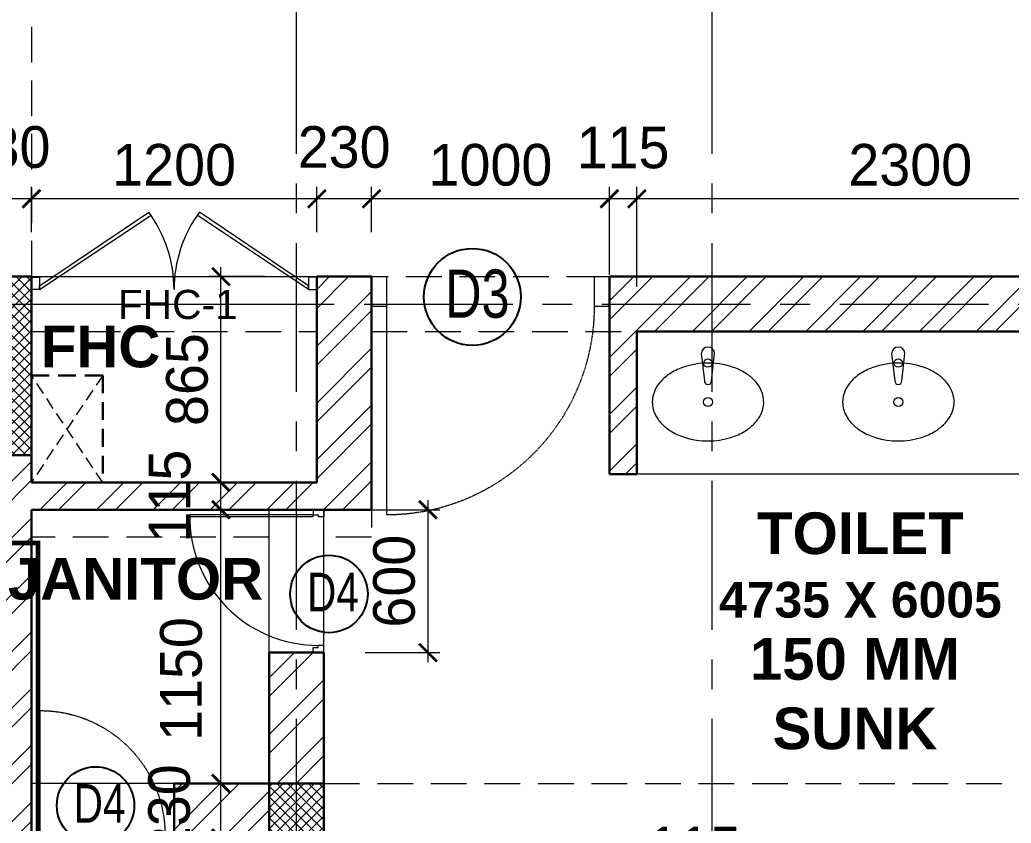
# Model space of a CAD drawing. Header units: millimetres. Extents: x -286480 to 108094, y -227925 to 10018.
# Drawn here: x -12842 to -8674, y -134381 to -131005 of the extents above; entities that cross this region are included whole.
import ezdxf

# ---------------------------------------------------------------- set-up
doc = ezdxf.new("R2010")
doc.units = ezdxf.units.MM
doc.header["$LTSCALE"] = 100
doc.header["$MEASUREMENT"] = 0
doc.header["$PDMODE"] = 67
for name, pattern in [('CENTER', [2, 1.25, -0.25, 0.25, -0.25]), ('DASHED2', [0.375, 0.25, -0.125]), ('HIDDEN', [0.375, 0.25, -0.125])]:
    doc.linetypes.add(name, pattern=pattern)
doc.layers.get('0').update_dxf_attribs({"lineweight": 25})
for name, color, linetype, lineweight in [('A-ANNO-COLUMN-HATCH', 253, 'Continuous', 9), ('A-ANNO-DOOR', 40, 'Continuous', 18), ('A-ANNO-FIXTURE', 31, 'Continuous', 15), ('A-ANNO-GRID', 251, 'CENTER', 9), ('A-ANNO-TEXT', 7, 'Continuous', 25), ('A-ANNO-WALL', 1, 'Continuous', 30), ('A-DOOR', 4, 'Continuous', 9), ('beam', 3, 'Continuous', 20), ('dim', 7, 'Continuous', 13), ('DW-NO', 7, 'Continuous', 25), ('S-COL', 4, 'Continuous', 30), ('TEXT-MISC', 7, 'Continuous', 20), ('WALL HATCH', 24, 'Continuous', 9)]:
    doc.layers.add(name, color=color, linetype=linetype, lineweight=lineweight)
doc.layers.add('cutout', color=7, linetype='HIDDEN', lineweight=20, true_color=0x0544ff)
doc.styles.add('CENTURY-GOTHIC', font='GOTHIC.TTF', dxfattribs={"height": 175})
doc.styles.add('SIZE', font='arial.ttf', dxfattribs={"width": 0.75, "height": 200})
doc.styles.get("Standard").update_dxf_attribs({"font": 'sanss___.ttf'})
doc.styles.add('Tower', font='arial.ttf', dxfattribs={"height": 250})
doc.dimstyles.new('1.125', dxfattribs={"dimtxt": 175, "dimasz": 75, "dimexe": 50, "dimexo": 50, "dimgap": 50, "dimtad": 1, "dimdec": 0, "dimrnd": 5, "dimzin": 0, "dimdsep": 46, "dimtxsty": 'CENTURY-GOTHIC', "dimblk": 'ARCHTICK', "dimcen": 5, "dimdle": 40, "dimclrd": 256, "dimclre": 8, "dimclrt": 213, "dimadec": 0, "dimazin": 0, "dimtfac": 1, "dimtdec": 0, "dimtofl": 0, "dimtmove": 2, "dimatfit": 2, "dimldrblk": 'OPEN30', "dimfxl": 80, "dimtolj": 1, "dimtzin": 0, "dimlwd": 15, "dimlwe": 9, "dimarcsym": 1})
pattern_1 = [(45, (265.31, -0.74), (-119.32427, 119.32427), []), (45, (344.86, -0.74), (-119.32427, 119.32427), [])]

# ---------------------------------------------------------------- blocks, each defined once
blk = doc.blocks.new('ABL_Door_S - 1000 x 2100-11-3 Second Floor Lvl')
for p, q in [((-500, 37.5), (-450, 37.5)), ((-500, -37.5), (-500, 37.5)), ((-450, 37.5), (-450, -2.5)), ((450, 37.5), (450, -2.5)), ((500, 37.5), (450, 37.5)), ((500, -37.5), (500, 37.5)), ((-500, -37.5), (-465, -37.5)), ((-465, -2.5), (-450, -2.5)), ((-465, -37.5), (-465, -2.5)), ((-450, -37.5), (-465, -37.5)), ((465, -2.5), (450, -2.5)), ((465, -37.5), (465, -2.5)), ((500, -37.5), (465, -37.5))]:
    blk.add_line(p, q)
at = {"lineweight": 18}
for p, q in [((-465, -37.5), (-465, -902.4)), ((-450, -37.5), (-450, -902.5))]:
    blk.add_line(p, q, dxfattribs=at)
blk.add_arc((-450, -2.5), 900, 269.04503, 0)
blk = doc.blocks.new('door-700')
at = {"linetype": 'Continuous'}
for p, q in [((-50, 100), (-50, 800)), ((-800, 100), (-800, 0)), ((0, 100), (0, 0))]:
    blk.add_line(p, q, dxfattribs=at)
at = {"linetype": 'DASHED2', "ltscale": 0.1}
blk.add_arc((-50, 100), 700, 90, 180, dxfattribs=at)
at = {"linetype": 'Continuous'}
for points in [[(-750, 0), (-800, 0), (-800, 100), (-750, 100)], [(0, 0), (-50, 0), (-50, 100), (0, 100)]]:
    blk.add_3dface(points, dxfattribs=at)
blk = doc.blocks.new('ERE')
at = {"linetype": 'Continuous'}
for p, q in [((130107.8, -25007.6, 6.1), (130121.2, -25007.6, 6.1)), ((130107.8, -25054.5, 6.1), (129451.5, -25054.5, 6.1)), ((130107.8, -25757.6, 6.1), (130121.2, -25757.6, 6.1))]:
    blk.add_line(p, q, dxfattribs=at)
at = {"linetype": 'DASHED2', "ltscale": 0.1}
blk.add_arc((130107.8, -25054.5, 6.1), 656.3, 180, 270, dxfattribs=at)
at = {"linetype": 'Continuous'}
for points in [[(130121.2, -25007.6, 6.1), (130121.2, -25054.5, 6.1), (130107.8, -25054.5, 6.1), (130107.8, -25007.6, 6.1)], [(130121.2, -25710.7, 6.1), (130121.2, -25757.6, 6.1), (130107.8, -25757.6, 6.1), (130107.8, -25710.7, 6.1)]]:
    blk.add_3dface(points, dxfattribs=at)
blk = doc.blocks.new('A$C618E22CC-flat-4')
at = {"ltscale": 0.005}
for p, q in [((229.2, -124.8), (122.1, -168.1)), ((149.2, -217.7), (243.5, -151.1))]:
    blk.add_line(p, q, dxfattribs=at)
at = {"ltscale": 0.005, "elevation": 0}
blk.add_lwpolyline([(426.4, -301.1, 0.121913), (468.7, -261.9, 0.073987), (487.8, -221.3, 0.061779), (496.1, -172.9, 0.061635), (491.2, -108.7, 0.150175), (399.1, 60.4, 0.061576), (347.8, 99.3, 0.060614), (302.5, 118.5, 0.07262), (258, 124.6, 0.233645), (164.7, 78.2, 0.076611), (143.6, 39.5, 0.064134), (133, -7.5, 0.05407), (133.6, -60, 0.177775), (237.1, -258.6, 0.063284), (289.1, -294.9, 0.062742), (334.4, -311.7, 0.075083), (378.5, -315.1, 0.10593)], format="xyb", close=True, dxfattribs=at)
at = {"ltscale": 0.005}
for centre, major_axis in [((314.1, -95.5), (8.7, -16.5)), ((170.5, -173.8), (8.3, -15.7))]:
    blk.add_ellipse(centre, major_axis=major_axis, ratio=0.999906, dxfattribs=at)
for centre, major_axis, start_param, end_param in [((236.3, -137.9), (7, -13.3), 0.014498, 3.156088), ((136.3, -192.5), (-13.2, 25), 0.038667, 3.131918)]:
    blk.add_ellipse(centre, major_axis=major_axis, ratio=0.999906, start_param=start_param, end_param=end_param, dxfattribs=at)
blk = doc.blocks.new('_ArchTick')
at = {"const_width": 0.15}
blk.add_lwpolyline([(-0.5, -0.5), (0.5, 0.5)], dxfattribs=at)
blk = doc.blocks.new('*D286')
at = {"layer": 'Defpoints', "color": 0, "ltscale": 0.1, "transparency": 16777216}
for p in [(-9948.2, -134700), (-10063.2, -134978.8), (-9948.2, -134978.8)]:
    blk.add_point(p, dxfattribs=at)
at = {"layer": 'dim', "color": 8, "lineweight": 9, "ltscale": 0.1, "transparency": 16777216}
for p, q in [((-10063.2, -134928.8), (-10063.2, -134650)), ((-9948.2, -134928.8), (-9948.2, -134650))]:
    blk.add_line(p, q, dxfattribs=at)
at = {"layer": 'dim', "lineweight": 15, "ltscale": 0.1, "transparency": 16777216}
blk.add_line((-10103.2, -134700), (-9908.2, -134700), dxfattribs=at)
at = {"layer": 'dim', "lineweight": 15, "ltscale": 0.1, "transparency": 16777216, "xscale": 75, "yscale": 75, "zscale": 75, "rotation": 180}
blk.add_blockref('_ArchTick', (-10063.2, -134700), dxfattribs=at)
at = {"layer": 'dim', "lineweight": 15, "ltscale": 0.1, "transparency": 16777216, "xscale": 75, "yscale": 75, "zscale": 75}
blk.add_blockref('_ArchTick', (-9948.2, -134700), dxfattribs=at)
at = {"layer": 'dim', "color": 213, "ltscale": 0.1, "transparency": 16777216, "insert": (-10005.7, -134485.3), "char_height": 175, "attachment_point": 5, "style": 'CENTURY-GOTHIC'}
blk.add_mtext('\\A1;115', dxfattribs=at)
blk = doc.blocks.new('_Open30')
at = {"color": 0, "linetype": 'ByBlock', "lineweight": -2}
for p, q in [((-1, 0.268), (0, 0)), ((0, 0), (-1, -0.268)), ((0, 0), (-1, 0))]:
    blk.add_line(p, q, dxfattribs=at)
blk = doc.blocks.new('*D250')
at = {"layer": 'Defpoints', "color": 0, "ltscale": 0.1, "transparency": 16777216}
for p in [(-10248.2, -131757.3), (-10248.2, -132177.1), (-7948.2, -132177.1)]:
    blk.add_point(p, dxfattribs=at)
at = {"layer": 'dim', "color": 8, "lineweight": 9, "ltscale": 0.1, "transparency": 16777216}
for p, q in [((-10248.2, -132127.1), (-10248.2, -131707.3)), ((-7948.2, -132127.1), (-7948.2, -131707.3))]:
    blk.add_line(p, q, dxfattribs=at)
at = {"layer": 'dim', "lineweight": 15, "ltscale": 0.1, "transparency": 16777216}
blk.add_line((-7908.2, -131757.3), (-10288.2, -131757.3), dxfattribs=at)
at = {"layer": 'dim', "lineweight": 15, "ltscale": 0.1, "transparency": 16777216, "xscale": 75, "yscale": 75, "zscale": 75, "rotation": 180}
blk.add_blockref('_ArchTick', (-10248.2, -131757.3), dxfattribs=at)
at = {"layer": 'dim', "lineweight": 15, "ltscale": 0.1, "transparency": 16777216, "xscale": 75, "yscale": 75, "zscale": 75}
blk.add_blockref('_ArchTick', (-7948.2, -131757.3), dxfattribs=at)
at = {"layer": 'dim', "color": 213, "ltscale": 0.1, "transparency": 16777216, "insert": (-9098.2, -131615.4), "char_height": 175, "attachment_point": 5, "style": 'CENTURY-GOTHIC'}
blk.add_mtext('\\A1;2300', dxfattribs=at)
blk = doc.blocks.new('*D251')
at = {"layer": 'Defpoints', "color": 0, "ltscale": 0.1, "transparency": 16777216}
for p in [(-10363.2, -131757.3), (-10363.2, -132125.8), (-10248.2, -132177.1)]:
    blk.add_point(p, dxfattribs=at)
at = {"layer": 'dim', "color": 8, "lineweight": 9, "ltscale": 0.1, "transparency": 16777216}
for p, q in [((-10363.2, -132075.8), (-10363.2, -131707.3)), ((-10248.2, -132127.1), (-10248.2, -131707.3))]:
    blk.add_line(p, q, dxfattribs=at)
at = {"layer": 'dim', "lineweight": 15, "ltscale": 0.1, "transparency": 16777216}
blk.add_line((-10208.2, -131757.3), (-10403.2, -131757.3), dxfattribs=at)
at = {"layer": 'dim', "lineweight": 15, "ltscale": 0.1, "transparency": 16777216, "xscale": 75, "yscale": 75, "zscale": 75, "rotation": 180}
blk.add_blockref('_ArchTick', (-10363.2, -131757.3), dxfattribs=at)
at = {"layer": 'dim', "lineweight": 15, "ltscale": 0.1, "transparency": 16777216, "xscale": 75, "yscale": 75, "zscale": 75}
blk.add_blockref('_ArchTick', (-10248.2, -131757.3), dxfattribs=at)
at = {"layer": 'dim', "color": 213, "ltscale": 0.1, "transparency": 16777216, "insert": (-10305.7, -131542.6), "char_height": 175, "attachment_point": 5, "style": 'CENTURY-GOTHIC'}
blk.add_mtext('\\A1;115', dxfattribs=at)
blk = doc.blocks.new('*D252')
at = {"layer": 'Defpoints', "color": 0, "ltscale": 0.1, "transparency": 16777216}
for p in [(-11363.2, -131757.3), (-11363.2, -131947.1, 11.6), (-10363.2, -132125.8)]:
    blk.add_point(p, dxfattribs=at)
at = {"layer": 'dim', "color": 8, "lineweight": 9, "ltscale": 0.1, "transparency": 16777216}
for p, q in [((-11363.2, -131897.1), (-11363.2, -131707.3)), ((-10363.2, -132075.8), (-10363.2, -131707.3))]:
    blk.add_line(p, q, dxfattribs=at)
at = {"layer": 'dim', "lineweight": 15, "ltscale": 0.1, "transparency": 16777216}
blk.add_line((-10323.2, -131757.3), (-11403.2, -131757.3), dxfattribs=at)
at = {"layer": 'dim', "lineweight": 15, "ltscale": 0.1, "transparency": 16777216, "xscale": 75, "yscale": 75, "zscale": 75, "rotation": 180}
blk.add_blockref('_ArchTick', (-11363.2, -131757.3), dxfattribs=at)
at = {"layer": 'dim', "lineweight": 15, "ltscale": 0.1, "transparency": 16777216, "xscale": 75, "yscale": 75, "zscale": 75}
blk.add_blockref('_ArchTick', (-10363.2, -131757.3), dxfattribs=at)
at = {"layer": 'dim', "color": 213, "ltscale": 0.1, "transparency": 16777216, "insert": (-10863.2, -131615.4), "char_height": 175, "attachment_point": 5, "style": 'CENTURY-GOTHIC'}
blk.add_mtext('\\A1;1000', dxfattribs=at)
blk = doc.blocks.new('*D253')
at = {"layer": 'Defpoints', "color": 0, "ltscale": 0.1, "transparency": 16777216}
for p in [(-11593.2, -131757.3), (-11593.2, -131947.1), (-11363.2, -131947.1, 11.6)]:
    blk.add_point(p, dxfattribs=at)
at = {"layer": 'dim', "color": 8, "lineweight": 9, "ltscale": 0.1, "transparency": 16777216}
for p, q in [((-11593.2, -131897.1), (-11593.2, -131707.3)), ((-11363.2, -131897.1), (-11363.2, -131707.3))]:
    blk.add_line(p, q, dxfattribs=at)
at = {"layer": 'dim', "lineweight": 15, "ltscale": 0.1, "transparency": 16777216}
blk.add_line((-11323.2, -131757.3), (-11633.2, -131757.3), dxfattribs=at)
at = {"layer": 'dim', "lineweight": 15, "ltscale": 0.1, "transparency": 16777216, "xscale": 75, "yscale": 75, "zscale": 75, "rotation": 180}
blk.add_blockref('_ArchTick', (-11593.2, -131757.3), dxfattribs=at)
at = {"layer": 'dim', "lineweight": 15, "ltscale": 0.1, "transparency": 16777216, "xscale": 75, "yscale": 75, "zscale": 75}
blk.add_blockref('_ArchTick', (-11363.2, -131757.3), dxfattribs=at)
at = {"layer": 'dim', "color": 213, "ltscale": 0.1, "transparency": 16777216, "insert": (-11478.2, -131540.4), "char_height": 175, "attachment_point": 5, "style": 'CENTURY-GOTHIC'}
blk.add_mtext('\\A1;230', dxfattribs=at)
blk = doc.blocks.new('*D254')
at = {"layer": 'Defpoints', "color": 0, "ltscale": 0.1, "transparency": 16777216}
for p in [(-12793.1, -131757.3), (-12793.1, -131947.1), (-11593.2, -131947.1)]:
    blk.add_point(p, dxfattribs=at)
at = {"layer": 'dim', "color": 8, "lineweight": 9, "ltscale": 0.1, "transparency": 16777216}
for p, q in [((-12793.1, -131897.1), (-12793.1, -131707.3)), ((-11593.2, -131897.1), (-11593.2, -131707.3))]:
    blk.add_line(p, q, dxfattribs=at)
at = {"layer": 'dim', "lineweight": 15, "ltscale": 0.1, "transparency": 16777216}
blk.add_line((-11553.2, -131757.3), (-12833.1, -131757.3), dxfattribs=at)
at = {"layer": 'dim', "lineweight": 15, "ltscale": 0.1, "transparency": 16777216, "xscale": 75, "yscale": 75, "zscale": 75, "rotation": 180}
blk.add_blockref('_ArchTick', (-12793.1, -131757.3), dxfattribs=at)
at = {"layer": 'dim', "lineweight": 15, "ltscale": 0.1, "transparency": 16777216, "xscale": 75, "yscale": 75, "zscale": 75}
blk.add_blockref('_ArchTick', (-11593.2, -131757.3), dxfattribs=at)
at = {"layer": 'dim', "color": 213, "ltscale": 0.1, "transparency": 16777216, "insert": (-12193.1, -131615.4), "char_height": 175, "attachment_point": 5, "style": 'CENTURY-GOTHIC'}
blk.add_mtext('\\A1;1200', dxfattribs=at)
blk = doc.blocks.new('*D266')
at = {"layer": 'Defpoints', "color": 0, "ltscale": 0.1, "transparency": 16777216}
for p in [(-11996.2, -134214.2), (-11793.2, -134214.2, 11.6), (-11793.2, -134444.2)]:
    blk.add_point(p, dxfattribs=at)
at = {"layer": 'dim', "lineweight": 15, "ltscale": 0.1, "transparency": 16777216}
blk.add_line((-11996.2, -134484.2), (-11996.2, -134174.2), dxfattribs=at)
at = {"layer": 'dim', "color": 8, "lineweight": 9, "ltscale": 0.1, "transparency": 16777216}
for p, q in [((-11843.2, -134214.2), (-12046.2, -134214.2)), ((-11843.2, -134444.2), (-12046.2, -134444.2))]:
    blk.add_line(p, q, dxfattribs=at)
at = {"layer": 'dim', "lineweight": 15, "ltscale": 0.1, "transparency": 16777216, "xscale": 75, "yscale": 75, "zscale": 75}
for p, rotation in [((-11996.2, -134214.2), 90), ((-11996.2, -134444.2), 270)]:
    blk.add_blockref('_ArchTick', p, dxfattribs=dict(at, rotation=rotation))
at = {"layer": 'dim', "color": 213, "ltscale": 0.1, "transparency": 16777216, "insert": (-12213.1, -134329.2), "char_height": 175, "attachment_point": 5, "rotation": 90, "style": 'CENTURY-GOTHIC'}
blk.add_mtext('\\A1;230', dxfattribs=at)
blk = doc.blocks.new('*D267')
at = {"layer": 'Defpoints', "color": 0, "ltscale": 0.1, "transparency": 16777216}
for p in [(-11996.2, -133064.3), (-11793.2, -133064.3), (-11793.2, -134214.2, 11.6)]:
    blk.add_point(p, dxfattribs=at)
at = {"layer": 'dim', "lineweight": 15, "ltscale": 0.1, "transparency": 16777216}
blk.add_line((-11996.2, -134254.2), (-11996.2, -133024.3), dxfattribs=at)
at = {"layer": 'dim', "color": 8, "lineweight": 9, "ltscale": 0.1, "transparency": 16777216}
for p, q in [((-11843.2, -133064.3), (-12046.2, -133064.3)), ((-11843.2, -134214.2), (-12046.2, -134214.2))]:
    blk.add_line(p, q, dxfattribs=at)
at = {"layer": 'dim', "lineweight": 15, "ltscale": 0.1, "transparency": 16777216, "xscale": 75, "yscale": 75, "zscale": 75}
for p, rotation in [((-11996.2, -133064.3), 90), ((-11996.2, -134214.2), 270)]:
    blk.add_blockref('_ArchTick', p, dxfattribs=dict(at, rotation=rotation))
at = {"layer": 'dim', "color": 213, "ltscale": 0.1, "transparency": 16777216, "insert": (-12163.3, -133775.8), "char_height": 175, "attachment_point": 5, "rotation": 90, "style": 'CENTURY-GOTHIC'}
blk.add_mtext('\\A1;1150', dxfattribs=at)
blk = doc.blocks.new('*D268')
at = {"layer": 'Defpoints', "color": 0, "ltscale": 0.1, "transparency": 16777216}
for p in [(-11996.2, -132949.3), (-11793.2, -132949.3), (-11793.2, -133064.3)]:
    blk.add_point(p, dxfattribs=at)
at = {"layer": 'dim', "lineweight": 15, "ltscale": 0.1, "transparency": 16777216}
blk.add_line((-11996.2, -133104.3), (-11996.2, -132909.3), dxfattribs=at)
at = {"layer": 'dim', "color": 8, "lineweight": 9, "ltscale": 0.1, "transparency": 16777216}
for p, q in [((-11843.2, -132949.3), (-12046.2, -132949.3)), ((-11843.2, -133064.3), (-12046.2, -133064.3))]:
    blk.add_line(p, q, dxfattribs=at)
at = {"layer": 'dim', "lineweight": 15, "ltscale": 0.1, "transparency": 16777216, "xscale": 75, "yscale": 75, "zscale": 75}
for p, rotation in [((-11996.2, -132949.3), 90), ((-11996.2, -133064.3), 270)]:
    blk.add_blockref('_ArchTick', p, dxfattribs=dict(at, rotation=rotation))
at = {"layer": 'dim', "color": 213, "ltscale": 0.1, "transparency": 16777216, "insert": (-12210.9, -133006.8), "char_height": 175, "attachment_point": 5, "rotation": 90, "style": 'CENTURY-GOTHIC'}
blk.add_mtext('\\A1;115', dxfattribs=at)
blk = doc.blocks.new('*D269')
at = {"layer": 'Defpoints', "color": 0, "ltscale": 0.1, "transparency": 16777216}
for p in [(-11996.2, -132084.3), (-11762.7, -132084.3), (-11793.2, -132949.3)]:
    blk.add_point(p, dxfattribs=at)
at = {"layer": 'dim', "lineweight": 15, "ltscale": 0.1, "transparency": 16777216}
blk.add_line((-11996.2, -132989.3), (-11996.2, -132044.3), dxfattribs=at)
at = {"layer": 'dim', "color": 8, "lineweight": 9, "ltscale": 0.1, "transparency": 16777216}
for p, q in [((-11812.7, -132084.3), (-12046.2, -132084.3)), ((-11843.2, -132949.3), (-12046.2, -132949.3))]:
    blk.add_line(p, q, dxfattribs=at)
at = {"layer": 'dim', "lineweight": 15, "ltscale": 0.1, "transparency": 16777216, "xscale": 75, "yscale": 75, "zscale": 75}
for p, rotation in [((-11996.2, -132084.3), 90), ((-11996.2, -132949.3), 270)]:
    blk.add_blockref('_ArchTick', p, dxfattribs=dict(at, rotation=rotation))
at = {"layer": 'dim', "color": 213, "ltscale": 0.1, "transparency": 16777216, "insert": (-12138.1, -132516.8), "char_height": 175, "attachment_point": 5, "rotation": 90, "style": 'CENTURY-GOTHIC'}
blk.add_mtext('\\A1;865', dxfattribs=at)
blk = doc.blocks.new('FTHF')
at = {"layer": 'A-DOOR'}
for p, q in [((6806800.1, -19385.3), (6807386.9, -19777.2)), ((6806800.1, -19385.3), (6806800.1, -19405.3)), ((6806800.1, -19405.3), (6807374.5, -19792.1)), ((6808216.2, -19385.3), (6807629.3, -19777.2)), ((6808216.2, -19405.3), (6807641.8, -19792.1)), ((6808216.2, -19385.3), (6808216.2, -19405.3))]:
    blk.add_line(p, q, dxfattribs=at)
for points in [[(6806756.4, -19385.3), (6806756.4, -19450.9), (6806800.1, -19450.9), (6806800.1, -19385.3)], [(6808259.9, -19385.3), (6808259.9, -19450.9), (6808216.2, -19450.9), (6808216.2, -19385.3)]]:
    blk.add_lwpolyline(points, close=True, dxfattribs=at)
for centre, start, end in [((6806822, -19385.3), 323.6333, 0), ((6808194.3, -19385.3), 180, 216.3667)]:
    blk.add_arc(centre, 686.2, start, end, dxfattribs=at)
blk = doc.blocks.new('*D411')
at = {"layer": 'Defpoints', "color": 0, "ltscale": 0.1, "transparency": 16777216}
for p in [(-13023.2, -131757.3), (-13023.2, -131944.8, 29.7), (-12793.1, -131947.1, 29.7)]:
    blk.add_point(p, dxfattribs=at)
at = {"layer": 'dim', "color": 8, "lineweight": 9, "ltscale": 0.1, "transparency": 16777216}
for p, q in [((-13023.2, -131894.8), (-13023.2, -131707.3)), ((-12793.1, -131897.1), (-12793.1, -131707.3))]:
    blk.add_line(p, q, dxfattribs=at)
at = {"layer": 'dim', "lineweight": 15, "ltscale": 0.1, "transparency": 16777216}
blk.add_line((-12753.1, -131757.3), (-13063.2, -131757.3), dxfattribs=at)
at = {"layer": 'dim', "lineweight": 15, "ltscale": 0.1, "transparency": 16777216, "xscale": 75, "yscale": 75, "zscale": 75, "rotation": 180}
blk.add_blockref('_ArchTick', (-13023.2, -131757.3), dxfattribs=at)
at = {"layer": 'dim', "lineweight": 15, "ltscale": 0.1, "transparency": 16777216, "xscale": 75, "yscale": 75, "zscale": 75}
blk.add_blockref('_ArchTick', (-12793.1, -131757.3), dxfattribs=at)
at = {"layer": 'dim', "color": 213, "ltscale": 0.1, "transparency": 16777216, "insert": (-12908.1, -131540.4), "char_height": 175, "attachment_point": 5, "style": 'CENTURY-GOTHIC'}
blk.add_mtext('\\A1;230', dxfattribs=at)
blk = doc.blocks.new('*D421')
at = {"layer": 'Defpoints', "color": 0, "ltscale": 0.1, "transparency": 16777216}
for p in [(-11440, -133064.3, 11.7), (-11440, -133664.3, 20.9), (-11125.8, -133664.3)]:
    blk.add_point(p, dxfattribs=at)
at = {"layer": 'dim', "lineweight": 15, "ltscale": 0.1, "transparency": 16777216}
blk.add_line((-11125.8, -133024.3), (-11125.8, -133704.3), dxfattribs=at)
at = {"layer": 'dim', "color": 8, "lineweight": 9, "ltscale": 0.1, "transparency": 16777216}
for p, q in [((-11390, -133064.3), (-11075.8, -133064.3)), ((-11390, -133664.3), (-11075.8, -133664.3))]:
    blk.add_line(p, q, dxfattribs=at)
at = {"layer": 'dim', "lineweight": 15, "ltscale": 0.1, "transparency": 16777216, "xscale": 75, "yscale": 75, "zscale": 75}
for p, rotation in [((-11125.8, -133064.3), 90), ((-11125.8, -133664.3), 270)]:
    blk.add_blockref('_ArchTick', p, dxfattribs=dict(at, rotation=rotation))
at = {"layer": 'dim', "color": 213, "ltscale": 0.1, "transparency": 16777216, "insert": (-11267.7, -133364.3), "char_height": 175, "attachment_point": 5, "rotation": 90, "style": 'CENTURY-GOTHIC'}
blk.add_mtext('\\A1;600', dxfattribs=at)

msp = doc.modelspace()

# ---------------------------------------------------------------- hatches: boundary and pattern name
at = {"layer": 'A-ANNO-COLUMN-HATCH', "lineweight": 9, "ltscale": 0.1}
h = msp.add_hatch(dxfattribs=at)
h.set_pattern_fill('ANSI37', color=256, scale=250)
h.set_pattern_definition([(45, (-139262.633, -60657.432), (-22.097087, 22.097087), []), (135, (-139262.633, -60657.432), (-22.097087, -22.097087), [])])
h.paths.add_polyline_path([(-12793.2, -132834.3), (-12793.2, -132084.3), (-13023.2, -132084.3), (-13023.2, -132834.3)])
h = msp.add_hatch(dxfattribs=at)
h.set_pattern_fill('ANSI37', color=256, scale=250)
h.set_pattern_definition([(45, (-138032.633, -62787.4), (-22.097087, 22.097087), []), (135, (-138032.633, -62787.4), (-22.097087, -22.097087), [])])
h.paths.add_polyline_path([(-11563.1, -135114.4), (-11563.2, -134214.3), (-11793.2, -134214.3), (-11793.1, -135114.4)])
at = {"layer": 'WALL HATCH', "ltscale": 0.1}
h = msp.add_hatch(dxfattribs=at)
h.set_pattern_fill('ANSI32', color=256, scale=450, style=0)
h.set_pattern_definition(pattern_1)
h.paths.add_polyline_path([(-12871.4, -133907.2), (-11723.3, -133907.2), (-11723.3, -133559.1), (-12871.4, -133559.1)], flags=24)
h.paths.add_polyline_path([(-12193.5, -134214.2), (-12193.5, -134444.2), (-11795.8, -134444.2), (-11795.8, -134214.2)])
h.paths.add_polyline_path([(-12793.2, -137794.3), (-12793.2, -133064.3), (-11363.2, -133064.3), (-11363.2, -132084.3), (-11593.2, -132084.3), (-11593.2, -132949.3), (-12793.2, -132949.3), (-12793.2, -132834.3), (-13023.2, -132834.3), (-13023.2, -137794.3)])
h = msp.add_hatch(dxfattribs=at)
h.set_pattern_fill('ANSI32', color=256, scale=450, style=0)
h.set_pattern_definition([(45, (0.09, -34477.53), (-119.32427, 119.32427), []), (45, (79.63, -34477.53), (-119.32427, 119.32427), [])])
h.paths.add_polyline_path([(-10248.2, -132314.3), (-7948.2, -132314.3), (-7948.2, -132914.3), (-6833.3, -132914.3), (-6833.3, -132799.3), (-7833.2, -132799.3), (-7833.2, -132084.3), (-10363.2, -132084.4), (-10363.2, -132914.3), (-10248.2, -132914.3)])
h = msp.add_hatch(dxfattribs=at)
h.set_pattern_fill('ANSI32', color=256, scale=450, style=0)
h.set_pattern_definition(pattern_1)
h.paths.add_polyline_path([(-11563.2, -133664.3), (-11793.2, -133664.3), (-11793.2, -134214.2), (-11563.2, -134214.2)])

# ---------------------------------------------------------------- linework, layer by layer
at = {"color": 12, "ltscale": 0.5, "true_color": 0xe00000, "const_width": 20, "elevation": 10.3}
msp.add_lwpolyline([(-30388.2, -133598.1), (-30388.2, -133203.7), (-12764.8, -133203.7), (-12764.8, -136262.3), (-5634.8, -136262.3), (-5634.8, -136381)], dxfattribs=at)
at = {"layer": 'A-ANNO-DOOR'}
for p, q in [((-11793.2, -133664.3, 20.9), (-11793.2, -133064.3, 11.7)), ((-11563.2, -133664.3, 20.9), (-11563.2, -133064.3, 11.7)), ((-12193.5, -134214.2, 11.7), (-12793.2, -134214.2, 11.7))]:
    msp.add_line(p, q, dxfattribs=at)
at = {"layer": 'A-ANNO-FIXTURE', "ltscale": 0.1}
for p, q in [((-12793.2, -132084.3, 11.7), (-11593.2, -132084.3, 11.7)), ((-12793.2, -132199.3, 11.7), (-11593.2, -132199.3, 11.7)), ((-7948.2, -132914.3, 11.7), (-10248.2, -132914.3, 11.7))]:
    msp.add_line(p, q, dxfattribs=at)
at = {"layer": 'A-ANNO-GRID', "ltscale": 5}
for p, q in [((-11678.1, -140568.1, 4.3), (-11678.1, -124321.4, 4.3)), ((-9930.7, -140568.1, -20.7), (-9930.7, -124321.9, -20.7)), ((-30394.7, -132199.3, 11.7), (-4567.5, -132199.3, 11.7))]:
    msp.add_line(p, q, dxfattribs=at)
at = {"layer": 'A-ANNO-WALL', "ltscale": 0.1}
for p, q in [((-13023.2, -132084.3, 11.7), (-12793.1, -132084.3, 11.7)), ((-11593.2, -132084.3, 11.7), (-11593.2, -132949.3, 11.7)), ((-11593.2, -132084.3, 11.7), (-11363.2, -132084.3, 11.7)), ((-11363.2, -132084.3, 11.7), (-11363.2, -133064.3, 11.7)), ((-10363.2, -132084.3, 11.7), (-7833.2, -132084.3, 11.7)), ((-10363.2, -132084.3, 11.7), (-10363.2, -132914.3, 11.7)), ((-10248.2, -132314.3, 11.7), (-7948.2, -132314.3, 11.7)), ((-10248.2, -132314.3, 11.7), (-10248.2, -132914.3, 11.7)), ((-12793.2, -132949.3, 11.7), (-12793.2, -132834.3, 11.7)), ((-10248.2, -132914.3, 11.7), (-10363.2, -132914.3, 11.7)), ((-12793.2, -132949.3, 11.7), (-11593.2, -132949.3, 11.7)), ((-12793.2, -134214.2, 11.7), (-12793.2, -133064.3, 11.7)), ((-12793.2, -133064.3, 11.7), (-11363.2, -133064.3, 11.7)), ((-12793.2, -137794.3, 23.2), (-12793.2, -134214.2, 11.7)), ((-12193.5, -134444.3, 11.7), (-12193.5, -134214.2, 11.7))]:
    msp.add_line(p, q, dxfattribs=at)
at = {"layer": 'A-ANNO-WALL'}
msp.add_line((-11793.2, -134214.3, 11.7), (-12193.5, -134214.2, 11.7), dxfattribs=at)
at = {"layer": 'A-ANNO-WALL', "elevation": 23.2}
msp.add_lwpolyline([(-11563.2, -134214.2), (-11563.2, -133664.3), (-11793.2, -133664.3), (-11793.2, -134214.2)], dxfattribs=at)
at = {"layer": 'beam', "linetype": 'DASHED2', "ltscale": 6}
for p, q in [((-12793.2, -130584.3, -5.2), (-12793.2, -132084.3, 15.6)), ((-12793.2, -132084.3, 11.7), (-6833.2, -132084.3, 11.7)), ((-12793.2, -132314.3, 11.7), (-11593.2, -132314.3, 11.7)), ((-11593.2, -132314.3, 11.7), (-11593.2, -132949.3, 11.7)), ((-11363.2, -132314.3, 11.7), (-11363.2, -133179.3, 11.7)), ((-11363.2, -132314.3, 11.7), (-6833.2, -132314.3, 11.7)), ((-12793.2, -132834.3, 11.7), (-12793.2, -132949.3, 11.9)), ((-11593.2, -132949.3, 11.7), (-12793.2, -132949.3, 11.7)), ((-12793.2, -133179.3, 12.5), (-12793.2, -134214.2, 14.9)), ((-11793.2, -133179.3, 11.7), (-12793.2, -133179.3, 11.7)), ((-11793.2, -134214.2, 23.2), (-11793.2, -133179.3, 11.7)), ((-11563.2, -134214.2, 23.2), (-11563.2, -133179.3, 11.7)), ((-11363.2, -133179.3, 11.7), (-11563.2, -133179.3, 11.7)), ((-11793.2, -134214.3, 11.7), (-12793.2, -134214.2, 11.7)), ((-11563.2, -134214.3, 11.7), (-6833.2, -134214, 32.7))]:
    msp.add_line(p, q, dxfattribs=at)
at = {"layer": 'cutout', "color": 5, "linetype": 'HIDDEN', "lineweight": 9, "ltscale": 2, "true_color": 0x1f1fff}
for p, q in [((-12493.2, -132499.3, 11.7), (-12793.2, -132949.3, 11.7)), ((-12493.2, -132950.2, 11.7), (-12793.2, -132499.3, 11.7))]:
    msp.add_line(p, q, dxfattribs=at)
at = {"layer": 'cutout', "color": 5, "linetype": 'HIDDEN', "lineweight": 30, "ltscale": 3, "true_color": 0x1f1fff, "elevation": 11.7}
msp.add_lwpolyline([(-12493.2, -132499.3), (-12493.2, -132949.3), (-12793.2, -132949.3), (-12793.2, -132499.3)], close=True, dxfattribs=at)
at = {"layer": 'DW-NO', "color": 51}
for centre, radius in [((-10939.2, -132169.4, -293.7), 203.6), ((-11542.1, -133418, -293.7), 162.8), ((-12523.2, -134307, 15), 162.8)]:
    msp.add_circle(centre, radius, dxfattribs=at)
at = {"layer": 'S-COL', "ltscale": 0.1, "elevation": 11.7}
for points in [[(-12793.2, -132834.3), (-12793.2, -132084.3), (-13023.2, -132084.3), (-13023.2, -132834.3)], [(-11563.2, -135114.4), (-11563.2, -134214.3), (-11793.2, -134214.3), (-11793.2, -135114.4)]]:
    msp.add_lwpolyline(points, close=True, dxfattribs=at)

# ---------------------------------------------------------------- block references
at = {"layer": 'A-ANNO-DOOR', "extrusion": (-1.89834e-19, 2.34454e-12, -1), "xscale": -1.250083535472736, "yscale": 1.250083535472736, "zscale": -1.250083535472736, "rotation": 180}
msp.add_blockref('door-700', (11363.2, -132084.3, -23.2), dxfattribs=at)
at = {"layer": 'A-ANNO-DOOR', "extrusion": (0.003406, -4.86697e-14, 0.999994), "xscale": 0.5999617992887444, "yscale": 0.5999617992887444, "zscale": 0.5999617992887444, "rotation": 270}
msp.add_blockref('ABL_Door_S - 1000 x 2100-11-3 Second Floor Lvl', (-11585.7, -133364.3, -16.3), dxfattribs=at)
at = {"layer": 'A-ANNO-DOOR', "xscale": -0.799624987630604, "yscale": 0.799624987630604, "zscale": 0.799624987630604, "rotation": 90}
msp.add_blockref('ERE', (-32789.9, -30395.7, 7.5), dxfattribs=at)
at = {"layer": 'A-ANNO-FIXTURE', "ltscale": 0.1, "extrusion": (8.53162e-12, 5.06706e-12, -1), "xscale": -1, "zscale": -1, "rotation": 118.4563556794251}
for p in [(9714.9, -132380.5, -23.2), (8914.6, -132380.5, -23.2)]:
    msp.add_blockref('A$C618E22CC-flat-4', p, dxfattribs=at)
at = {"layer": 'A-DOOR', "xscale": 0.798113234126552, "yscale": 0.798113234126552, "zscale": 0.798113234126552, "rotation": 180}
msp.add_blockref('FTHF', (5420969.1, -147610, 11.7), dxfattribs=at)

# ---------------------------------------------------------------- texts
at = {"layer": 'A-ANNO-TEXT', "char_height": 150, "attachment_point": 5, "style": 'Tower'}
for s, insert, width in [('{\\fArial|b1|i0|c0|p34;\\H1.1667x;FHC}', (-12502.2, -132379.1, 23.2), 2908.602), ('{\\fArial|b1|i0|c0|p34;\\H1.1667x;TOILET\\P\\H0.85714x;4735 X 6005}', (-9307.8, -133297.4, -76.4), 3138.667), ('{\\fArial|b1|i0|c0|p34;\\H1.1667x;JANITOR}', (-12355.3, -133355.4, 11.6), 2908.602), ('{\\fArial|b1|i0|c0|p34;\\H1.1667x;150 MM \\PSUNK}', (-9331, -133838.2, -70.3), 3138.667)]:
    msp.add_mtext(s, dxfattribs=dict(at, insert=insert, width=width))
at = {"layer": 'DW-NO', "color": 51, "style": 'SIZE', "width": 0.75}
for s, height, p in [('D3', 202.67, (-11053.9, -132257, -293.7)), ('D4', 162.13, (-11633.9, -133491, -293.7)), ('D4', 162.13, (-12615, -134379.3, 15))]:
    msp.add_text(s, height=height, dxfattribs=at).set_placement(p)
at = {"layer": 'TEXT-MISC'}
msp.add_text('FHC-1', height=122.51, dxfattribs=at).set_placement((-12429.5, -132262.4, 12))

# ---------------------------------------------------------------- dimensions: what is measured, and where the dimension line sits
at = {"layer": 'dim', "ltscale": 0.1}
for base, p1, p2, picture, middle in [((-13023.2, -131757.3, -18.1), (-12793.1, -131947.1, 11.7), (-13023.2, -131944.8, 11.7), '*D411', (-12908.1, -131540.4, -18.1)), ((-11593.2, -131757.3, 11.7), (-11363.2, -131947.1, 23.2), (-11593.2, -131947.1, 11.7), '*D253', (-11478.2, -131540.4, 11.7)), ((-10363.2, -131757.3, 11.7), (-10248.2, -132177.1, 11.7), (-10363.2, -132125.8, 11.7), '*D251', (-10305.7, -131542.6, 11.7)), ((-12793.1, -131757.3, 11.7), (-11593.2, -131947.1, 11.7), (-12793.1, -131947.1, 11.7), '*D254', (-12193.1, -131615.4, 11.7)), ((-11363.2, -131757.3, 11.7), (-10363.2, -132125.8, 11.7), (-11363.2, -131947.1, 23.2), '*D252', (-10863.2, -131615.4, 11.7)), ((-10248.2, -131757.3, 11.7), (-7948.2, -132177.1, 11.7), (-10248.2, -132177.1, 11.7), '*D250', (-9098.2, -131615.4, 11.7))]:
    dim = msp.add_linear_dim(base=base, p1=p1, p2=p2, dimstyle='1.125', dxfattribs=at)
    dim.commit()
    dim.dimension.update_dxf_attribs({"geometry": picture, "text_midpoint": middle})
for base, p1, p2, angle, picture, middle in [((-11996.2, -132084.3, 11.7), (-11793.2, -132949.3, 11.7), (-11762.7, -132084.3, 11.7), 270, '*D269', (-12138.1, -132516.8, 11.7)), ((-11996.2, -132949.3, 11.7), (-11793.2, -133064.3, 11.7), (-11793.2, -132949.3, 11.7), 270, '*D268', (-12210.9, -133006.8, 11.7)), ((-11125.8, -133664.3), (-11440, -133064.3, 11.7), (-11440, -133664.3, 20.9), 90, '*D421', (-11267.7, -133364.3)), ((-11996.2, -134214.2, 11.7), (-11793.2, -134444.2, 11.7), (-11793.2, -134214.2, 23.2), 270, '*D266', (-12213.1, -134329.2, 11.7)), ((-9948.2, -134700, 11.7), (-10063.2, -134978.8, 11.7), (-9948.2, -134978.8, 11.7), 180, '*D286', (-10005.7, -134485.3, 11.7))]:
    dim = msp.add_linear_dim(base=base, p1=p1, p2=p2, angle=angle, dimstyle='1.125', dxfattribs=at)
    dim.commit()
    dim.dimension.update_dxf_attribs({"geometry": picture, "text_midpoint": middle})
dim = msp.add_linear_dim(base=(-11996.2, -133064.3, 11.7), p1=(-11793.2, -134214.2, 23.2), p2=(-11793.2, -133064.3, 11.7), angle=270, dimstyle='1.125', dxfattribs=at)
dim.commit()
dim.dimension.update_dxf_attribs({"geometry": '*D267', "text_midpoint": (-12163.3, -133775.8, 11.7), "dimtype": 160})

doc.saveas('drawing.dxf')
